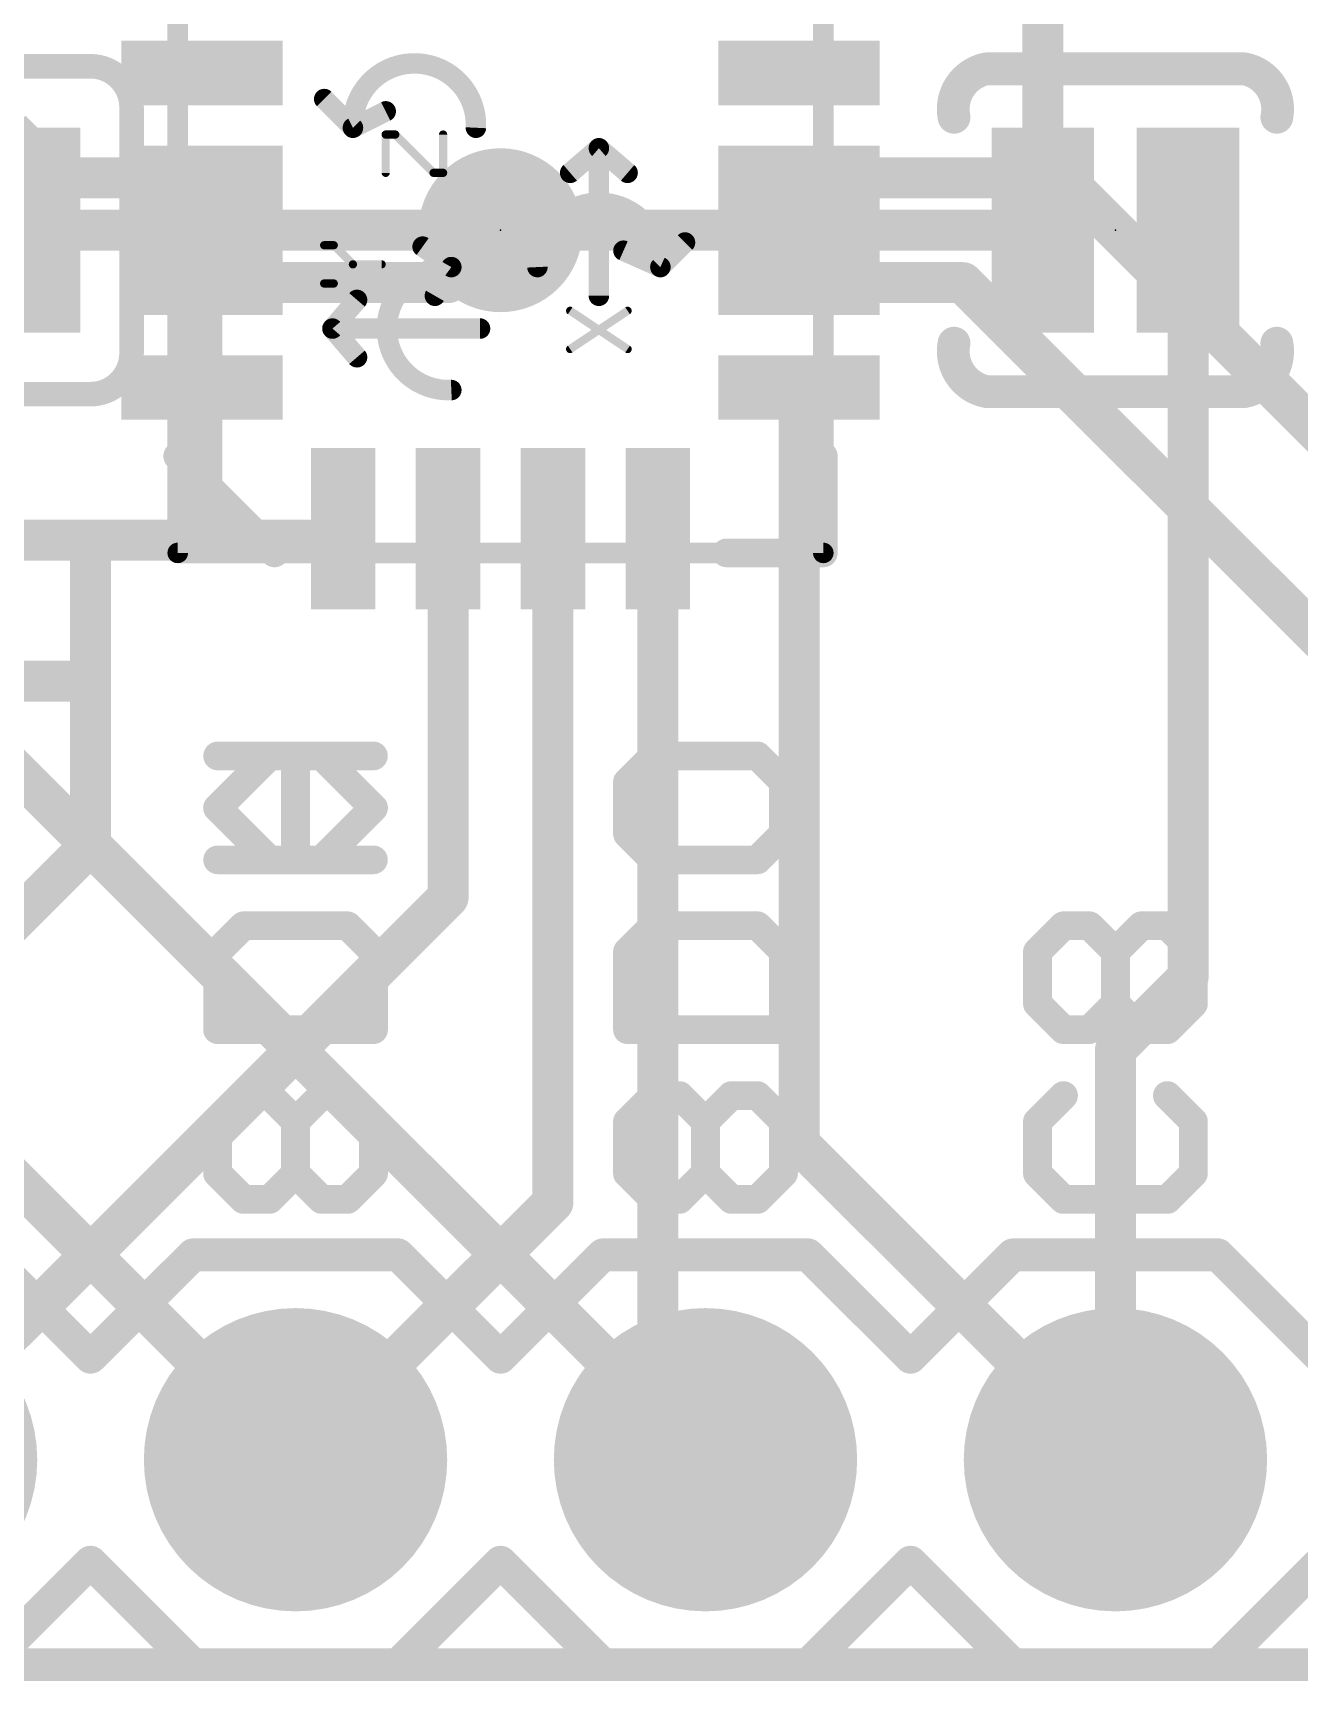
# Model space of a CAD drawing. Extents: x -4.1 to 20.4, y -10.7 to 16.6.
# Drawn here: x 7.26 to 15.11, y -0.1 to 10.11 of the extents above; entities that cross this region are included whole.
import ezdxf

# ---------------------------------------------------------------- set-up
doc = ezdxf.new("R2010")
doc.units = 0
for name, color, linetype in [('1', 12, 'CONTINUOUS'), ('16', 132, 'CONTINUOUS'), ('17', 110, 'CONTINUOUS'), ('18', 110, 'CONTINUOUS'), ('20', 53, 'CONTINUOUS'), ('21', 41, 'CONTINUOUS'), ('22', 40, 'CONTINUOUS'), ('23', 53, 'CONTINUOUS'), ('24', 53, 'CONTINUOUS'), ('51', 53, 'CONTINUOUS')]:
    doc.layers.add(name, color=color, linetype=linetype)

# ---------------------------------------------------------------- blocks, each defined once
blk = doc.blocks.new('RECT')
blk.add_solid([(-0.5, -0.5), (0.5, -0.5), (-0.5, 0.5), (0.5, 0.5)])
blk = doc.blocks.new('ROUNDP')
at = {"const_width": 0.5}
blk.add_lwpolyline([(0, -0.25, 1), (0, 0.25, 1), (0, -0.25)], format="xyb", dxfattribs=at)
blk = doc.blocks.new('ROUNDV')
at = {"const_width": 0.5}
blk.add_lwpolyline([(0, -0.25, 1), (0, 0.25, 1), (0, -0.25)], format="xyb", dxfattribs=at)

msp = doc.modelspace()

# ---------------------------------------------------------------- linework, layer by layer
at = {"layer": '1'}
for points, const_width in [([(7.127, 9.51), (7.422, 9.215)], 0.254), ([(7.422, 9.215), (8.31, 9.215)], 0.254), ([(13.645, 9.215), (12.01, 9.215)], 0.254), ([(19.05, 3.81), (13.645, 9.215)], 0.254), ([(9.835, 8.565), (10.16, 8.89)], 0.254), ([(8.31, 7.915), (8.31, 8.565)], 0.254), ([(8.31, 8.565), (9.835, 8.565)], 0.254), ([(13.025, 8.565), (12.01, 8.565)], 0.254), ([(16.51, 5.08), (13.025, 8.565)], 0.254), ([(8.31, 7.025), (8.31, 7.915)], 0.254), ([(12.01, 3.23), (12.01, 7.915)], 0.254), ([(8.255, 6.97), (8.31, 7.025)], 0.254), ([(9.115, 6.97), (9.185, 7.04)], 0.254), ([(9.835, 4.755), (9.835, 7.04)], 0.254), ([(10.485, 2.865), (10.485, 7.04)], 0.254), ([(11.135, 1.565), (11.135, 7.04)], 0.254), ([(7.62, 6.97), (6.35, 6.97)], 0.254), ([(7.62, 6.97), (8.255, 6.97)], 0.254), ([(7.62, 6.096), (7.62, 6.97)], 0.254), ([(8.255, 6.97), (9.115, 6.97)], 0.254), ([(7.62, 6.096), (2.921, 6.096)], 0.254), ([(7.62, 5.08), (7.62, 6.096)], 0.254), ([(3.81, 1.27), (7.62, 5.08)], 0.254), ([(6.35, 1.27), (9.835, 4.755)], 0.254), ([(13.97, 1.27), (12.01, 3.23)], 0.254), ([(8.89, 1.27), (10.485, 2.865)], 0.254), ([(11.43, 1.27), (11.135, 1.565)], 0.254), ([(0, 0), (20.32, 0)], 0.2032)]:
    msp.add_lwpolyline(points, dxfattribs=dict(at, const_width=const_width))
at = {"layer": '1', "const_width": 0.127}
for points in [[(7.422, 9.2785, 1), (7.422, 9.1515)], [(7.3771, 9.1701, 1), (7.4669, 9.2599)], [(8.31, 9.1515, 1), (8.31, 9.2785)], [(12.01, 9.2785, 1), (12.01, 9.1515)], [(13.6899, 9.2599, 1), (13.6001, 9.1701)], [(13.645, 9.1515, 1), (13.645, 9.2785)], [(10.2049, 8.8451, 1), (10.1151, 8.9349)], [(8.3735, 8.565, 1), (8.2465, 8.565)], [(8.31, 8.6285, 1), (8.31, 8.5015)], [(9.835, 8.5015, 1), (9.835, 8.6285)], [(12.01, 8.6285, 1), (12.01, 8.5015)], [(13.0699, 8.6099, 1), (12.9801, 8.5201)], [(13.025, 8.5015, 1), (13.025, 8.6285)], [(9.7901, 8.6099, 1), (9.8799, 8.5201)], [(8.3735, 7.915, 1), (8.2465, 7.915)], [(8.2465, 7.915, 1), (8.3735, 7.915)], [(12.0735, 7.915, 1), (11.9465, 7.915)], [(8.3549, 6.9801, 1), (8.2651, 7.0699)], [(9.2299, 6.9951, 1), (9.1401, 7.0849)], [(9.8985, 7.04, 1), (9.7715, 7.04)], [(10.5485, 7.04, 1), (10.4215, 7.04)], [(11.1985, 7.04, 1), (11.0715, 7.04)], [(7.62, 7.0335, 1), (7.62, 6.9065)], [(7.6835, 6.97, 1), (7.5565, 6.97)], [(7.62, 6.9065, 1), (7.62, 7.0335)], [(8.255, 7.0335, 1), (8.255, 6.9065)], [(8.2101, 7.0149, 1), (8.2999, 6.9251)], [(8.2465, 7.025, 1), (8.3735, 7.025)], [(8.255, 6.9065, 1), (8.255, 7.0335)], [(9.0701, 7.0149, 1), (9.1599, 6.9251)], [(9.115, 6.9065, 1), (9.115, 7.0335)], [(7.6835, 6.096, 1), (7.5565, 6.096)], [(7.5565, 6.096, 1), (7.6835, 6.096)], [(7.62, 6.0325, 1), (7.62, 6.1595)], [(7.5565, 5.08, 1), (7.6835, 5.08)], [(7.6649, 5.0351, 1), (7.5751, 5.1249)], [(9.7715, 4.755, 1), (9.8985, 4.755)], [(9.8799, 4.7101, 1), (9.7901, 4.7999)], [(12.0549, 3.2749, 1), (11.9651, 3.1851)], [(11.9465, 3.23, 1), (12.0735, 3.23)], [(10.5299, 2.8201, 1), (10.4401, 2.9099)], [(10.4215, 2.865, 1), (10.5485, 2.865)], [(11.1799, 1.6099, 1), (11.0901, 1.5201)], [(11.0715, 1.565, 1), (11.1985, 1.565)], [(8.8451, 1.3149, 1), (8.9349, 1.2251)], [(11.3851, 1.2251, 1), (11.4749, 1.3149)], [(13.9251, 1.2251, 1), (14.0149, 1.3149)]]:
    msp.add_lwpolyline(points, format="xyb", dxfattribs=at)
at = {"layer": '16'}
for points, const_width in [([(13.52, 8.89), (13.52, 12.7)], 0.254), ([(10.16, 8.89), (7.239, 8.89)], 0.254), ([(10.16, 8.89), (13.52, 8.89)], 0.254), ([(14.42, 4.26), (14.42, 8.89)], 0.254), ([(8.89, 1.27), (3.302, 6.858)], 0.254), ([(11.43, 1.27), (6.35, 6.35)], 0.254), ([(13.97, 3.81), (14.42, 4.26)], 0.254), ([(13.97, 1.27), (13.97, 3.81)], 0.254), ([(0, 0), (20.32, 0)], 0.2032)]:
    msp.add_lwpolyline(points, dxfattribs=dict(at, const_width=const_width))
at = {"layer": '16', "const_width": 0.127}
for points in [[(7.239, 8.9535, 1), (7.239, 8.8265)], [(10.16, 8.9535, 1), (10.16, 8.8265)], [(10.16, 8.8265, 1), (10.16, 8.9535)], [(13.52, 8.8265, 1), (13.52, 8.9535)], [(14.4835, 8.89, 1), (14.3565, 8.89)], [(13.4565, 8.89, 1), (13.5835, 8.89)], [(14.3565, 4.26, 1), (14.4835, 4.26)], [(14.4649, 4.2151, 1), (14.3751, 4.3049)], [(14.0335, 3.81, 1), (13.9065, 3.81)], [(13.9251, 3.8549, 1), (14.0149, 3.7651)], [(8.8451, 1.2251, 1), (8.9349, 1.3149)], [(11.3851, 1.2251, 1), (11.4749, 1.3149)], [(13.9065, 1.27, 1), (14.0335, 1.27)]]:
    msp.add_lwpolyline(points, format="xyb", dxfattribs=at)
at = {"layer": '20', "const_width": 0.2032}
msp.add_lwpolyline([(20.32, 0), (0, 0)], dxfattribs=at)
at = {"layer": '21'}
for points, const_width in [([(8.76, 6.89), (8.16, 7.49)], 0.1778), ([(12.16, 6.89), (12.16, 7.49)], 0.1778), ([(12.16, 6.89), (11.56, 6.89)], 0.1778), ([(8.4066, 5.3098), (8.7286, 5.6318)], 0.1778), ([(8.7286, 5.6318), (9.3726, 5.6318)], 0.1778), ([(8.8896, 4.9878), (8.8896, 5.6318)], 0.1778), ([(11.1076, 5.6318), (10.9466, 5.4708)], 0.1778), ([(11.7516, 5.6318), (11.1076, 5.6318)], 0.1778), ([(11.9126, 5.4708), (11.7516, 5.6318)], 0.1778), ([(10.9466, 5.4708), (10.9466, 5.1488)], 0.1778), ([(11.9126, 5.1488), (11.9126, 5.4708)], 0.1778), ([(8.7286, 4.9878), (8.4066, 5.3098)], 0.1778), ([(10.9466, 5.1488), (11.1076, 4.9878)], 0.1778), ([(11.7516, 4.9878), (11.9126, 5.1488)], 0.1778), ([(9.3726, 4.9878), (8.7286, 4.9878)], 0.1778), ([(11.1076, 4.9878), (11.7516, 4.9878)], 0.1778), ([(8.5676, 4.5794), (8.4066, 4.4184)], 0.1778), ([(9.2116, 4.5794), (8.5676, 4.5794)], 0.1778), ([(9.3726, 4.4184), (9.2116, 4.5794)], 0.1778), ([(11.1076, 4.5794), (10.9466, 4.4184)], 0.1778), ([(11.7516, 4.5794), (11.1076, 4.5794)], 0.1778), ([(11.9126, 4.4184), (11.7516, 4.5794)], 0.1778), ([(13.6476, 4.5794), (13.4866, 4.4184)], 0.1778), ([(13.9696, 4.4184), (14.1306, 4.5794)], 0.1778), ([(14.1306, 4.5794), (14.2916, 4.5794)], 0.1778), ([(14.2916, 4.5794), (14.4526, 4.4184)], 0.1778), ([(8.4066, 4.4184), (8.4066, 3.9354)], 0.1778), ([(9.3726, 3.9354), (9.3726, 4.4184)], 0.1778), ([(10.9466, 4.4184), (10.9466, 3.9354)], 0.1778), ([(11.9126, 3.9354), (11.9126, 4.4184)], 0.1778), ([(13.4866, 4.4184), (13.4866, 4.0964)], 0.1778), ([(13.9696, 4.0964), (13.9696, 4.4184)], 0.1778), ([(14.4526, 4.4184), (14.4526, 4.0964)], 0.1778), ([(13.4866, 4.0964), (13.6476, 3.9354)], 0.1778), ([(13.8086, 3.9354), (13.9696, 4.0964)], 0.1778), ([(14.4526, 4.0964), (14.2916, 3.9354)], 0.1778), ([(8.4066, 3.9354), (9.3726, 3.9354)], 0.1778), ([(10.9466, 3.9354), (11.9126, 3.9354)], 0.1778), ([(13.6476, 3.9354), (13.8086, 3.9354)], 0.1778), ([(8.5676, 3.5269), (8.4066, 3.3659)], 0.1778), ([(8.8896, 3.3659), (9.0506, 3.5269)], 0.1778), ([(9.0506, 3.5269), (9.2116, 3.5269)], 0.1778), ([(9.2116, 3.5269), (9.3726, 3.3659)], 0.1778), ([(11.1076, 3.5269), (10.9466, 3.3659)], 0.1778), ([(11.4296, 3.3659), (11.5906, 3.5269)], 0.1778), ([(11.5906, 3.5269), (11.7516, 3.5269)], 0.1778), ([(11.7516, 3.5269), (11.9126, 3.3659)], 0.1778), ([(13.6476, 3.5269), (13.4866, 3.3659)], 0.1778), ([(14.4526, 3.3659), (14.2916, 3.5269)], 0.1778), ([(8.4066, 3.3659), (8.4066, 3.0439)], 0.1778), ([(8.8896, 3.0439), (8.8896, 3.3659)], 0.1778), ([(9.3726, 3.3659), (9.3726, 3.0439)], 0.1778), ([(10.9466, 3.3659), (10.9466, 3.0439)], 0.1778), ([(11.4296, 3.0439), (11.4296, 3.3659)], 0.1778), ([(11.9126, 3.3659), (11.9126, 3.0439)], 0.1778), ([(13.4866, 3.3659), (13.4866, 3.0439)], 0.1778), ([(14.4526, 3.0439), (14.4526, 3.3659)], 0.1778), ([(8.4066, 3.0439), (8.5676, 2.8829)], 0.1778), ([(8.7286, 2.8829), (8.8896, 3.0439)], 0.1778), ([(9.3726, 3.0439), (9.2116, 2.8829)], 0.1778), ([(10.9466, 3.0439), (11.1076, 2.8829)], 0.1778), ([(11.2686, 2.8829), (11.4296, 3.0439)], 0.1778), ([(11.9126, 3.0439), (11.7516, 2.8829)], 0.1778), ([(13.4866, 3.0439), (13.6476, 2.8829)], 0.1778), ([(14.2916, 2.8829), (14.4526, 3.0439)], 0.1778), ([(8.5676, 2.8829), (8.7286, 2.8829)], 0.1778), ([(11.1076, 2.8829), (11.2686, 2.8829)], 0.1778), ([(13.6476, 2.8829), (14.2916, 2.8829)], 0.1778), ([(6.985, 2.54), (7.62, 1.905)], 0.2032), ([(8.255, 2.54), (7.62, 1.905)], 0.2032), ([(8.255, 2.54), (9.525, 2.54)], 0.2032), ([(9.525, 2.54), (10.16, 1.905)], 0.2032), ([(10.16, 1.905), (10.795, 2.54)], 0.2032), ([(10.795, 2.54), (12.065, 2.54)], 0.2032), ([(12.065, 2.54), (12.7, 1.905)], 0.2032), ([(12.7, 1.905), (13.335, 2.54)], 0.2032), ([(13.335, 2.54), (14.605, 2.54)], 0.2032), ([(14.605, 2.54), (15.24, 1.905)], 0.2032), ([(7.62, 0.635), (6.985, 0)], 0.2032), ([(7.62, 0.635), (8.255, 0)], 0.2032), ([(10.16, 0.635), (9.525, 0)], 0.2032), ([(10.795, 0), (10.16, 0.635)], 0.2032), ([(12.7, 0.635), (12.065, 0)], 0.2032), ([(13.335, 0), (12.7, 0.635)], 0.2032), ([(15.24, 0.635), (14.605, 0)], 0.2032), ([(9.525, 0), (8.255, 0)], 0.2032), ([(12.065, 0), (10.795, 0)], 0.2032), ([(14.605, 0), (13.335, 0)], 0.2032)]:
    msp.add_lwpolyline(points, dxfattribs=dict(at, const_width=const_width))
for points, const_width in [([(8.1914, 7.5214, 1), (8.1286, 7.4586)], 0.0889), ([(12.2044, 7.49, 1), (12.1156, 7.49)], 0.0889), ([(8.7286, 6.8586, 1), (8.7914, 6.9214)], 0.0889), ([(11.56, 6.9345, 1), (11.56, 6.8456)], 0.0889), ([(12.16, 6.8456, 1), (12.16, 6.9345)], 0.0889), ([(12.1156, 6.89, 1), (12.2044, 6.89)], 0.0889), ([(8.7286, 5.6763, 1), (8.7286, 5.5874)], 0.0889), ([(8.76, 5.6004, 1), (8.6972, 5.6633)], 0.0889), ([(8.934, 5.6318, 1), (8.8451, 5.6318)], 0.0889), ([(9.3726, 5.5874, 1), (9.3726, 5.6763)], 0.0889), ([(11.1076, 5.6763, 1), (11.1076, 5.5874)], 0.0889), ([(11.139, 5.6004, 1), (11.0762, 5.6633)], 0.0889), ([(11.783, 5.6633, 1), (11.7202, 5.6004)], 0.0889), ([(11.7516, 5.5874, 1), (11.7516, 5.6763)], 0.0889), ([(10.9151, 5.5023, 1), (10.978, 5.4394)], 0.0889), ([(10.991, 5.4708, 1), (10.9021, 5.4708)], 0.0889), ([(11.9571, 5.4708, 1), (11.8682, 5.4708)], 0.0889), ([(11.8812, 5.4394, 1), (11.944, 5.5023)], 0.0889), ([(8.438, 5.3413, 1), (8.3751, 5.2784)], 0.0889), ([(8.3751, 5.3413, 1), (8.438, 5.2784)], 0.0889), ([(10.978, 5.1803, 1), (10.9151, 5.1174)], 0.0889), ([(11.944, 5.1174, 1), (11.8812, 5.1803)], 0.0889), ([(10.9021, 5.1488, 1), (10.991, 5.1488)], 0.0889), ([(11.8682, 5.1488, 1), (11.9571, 5.1488)], 0.0889), ([(8.7286, 5.0323, 1), (8.7286, 4.9434)], 0.0889), ([(8.6972, 4.9564, 1), (8.76, 5.0192)], 0.0889), ([(8.8451, 4.9878, 1), (8.934, 4.9878)], 0.0889), ([(9.3726, 4.9434, 1), (9.3726, 5.0323)], 0.0889), ([(11.1076, 5.0323, 1), (11.1076, 4.9434)], 0.0889), ([(11.0762, 4.9564, 1), (11.139, 5.0192)], 0.0889), ([(11.7202, 5.0192, 1), (11.783, 4.9564)], 0.0889), ([(11.7516, 4.9434, 1), (11.7516, 5.0323)], 0.0889), ([(8.5676, 4.6238, 1), (8.5676, 4.5349)], 0.0889), ([(8.599, 4.5479, 1), (8.5362, 4.6108)], 0.0889), ([(9.243, 4.6108, 1), (9.1802, 4.5479)], 0.0889), ([(9.2116, 4.5349, 1), (9.2116, 4.6238)], 0.0889), ([(11.1076, 4.6238, 1), (11.1076, 4.5349)], 0.0889), ([(11.139, 4.5479, 1), (11.0762, 4.6108)], 0.0889), ([(11.783, 4.6108, 1), (11.7202, 4.5479)], 0.0889), ([(11.7516, 4.5349, 1), (11.7516, 4.6238)], 0.0889), ([(13.679, 4.5479, 1), (13.6162, 4.6108)], 0.0889), ([(14.1306, 4.6238, 1), (14.1306, 4.5349)], 0.0889), ([(14.162, 4.5479, 1), (14.0992, 4.6108)], 0.0889), ([(14.323, 4.6108, 1), (14.2602, 4.5479)], 0.0889), ([(14.2916, 4.5349, 1), (14.2916, 4.6238)], 0.0889), ([(8.451, 4.4184, 1), (8.3621, 4.4184)], 0.0889), ([(8.3751, 4.4498, 1), (8.438, 4.3869)], 0.0889), ([(9.417, 4.4184, 1), (9.3282, 4.4184)], 0.0889), ([(9.3412, 4.3869, 1), (9.404, 4.4498)], 0.0889), ([(10.9151, 4.4498, 1), (10.978, 4.3869)], 0.0889), ([(10.991, 4.4184, 1), (10.9021, 4.4184)], 0.0889), ([(11.9571, 4.4184, 1), (11.8682, 4.4184)], 0.0889), ([(11.8812, 4.3869, 1), (11.944, 4.4498)], 0.0889), ([(13.4551, 4.4498, 1), (13.518, 4.3869)], 0.0889), ([(13.531, 4.4184, 1), (13.4421, 4.4184)], 0.0889), ([(14.014, 4.4184, 1), (13.9251, 4.4184)], 0.0889), ([(13.9382, 4.4498, 1), (14.001, 4.3869)], 0.0889), ([(14.497, 4.4184, 1), (14.4082, 4.4184)], 0.0889), ([(14.4212, 4.3869, 1), (14.484, 4.4498)], 0.0889), ([(13.518, 4.1278, 1), (13.4551, 4.0649)], 0.0889), ([(13.4421, 4.0964, 1), (13.531, 4.0964)], 0.0889), ([(13.9251, 4.0964, 1), (14.014, 4.0964)], 0.0889), ([(14.001, 4.0649, 1), (13.9382, 4.1278)], 0.0889), ([(14.4082, 4.0964, 1), (14.497, 4.0964)], 0.0889), ([(14.484, 4.0649, 1), (14.4212, 4.1278)], 0.0889), ([(8.4066, 3.9798, 1), (8.4066, 3.8909)], 0.0889), ([(9.3726, 3.8909, 1), (9.3726, 3.9798)], 0.0889), ([(10.9466, 3.9798, 1), (10.9466, 3.8909)], 0.0889), ([(11.9126, 3.8909, 1), (11.9126, 3.9798)], 0.0889), ([(13.6476, 3.9798, 1), (13.6476, 3.8909)], 0.0889), ([(13.6162, 3.9039, 1), (13.679, 3.9668)], 0.0889), ([(13.7772, 3.9668, 1), (13.84, 3.9039)], 0.0889), ([(13.8086, 3.8909, 1), (13.8086, 3.9798)], 0.0889), ([(14.2602, 3.9668, 1), (14.323, 3.9039)], 0.0889), ([(8.3621, 3.9354, 1), (8.451, 3.9354)], 0.0889), ([(9.3282, 3.9354, 1), (9.417, 3.9354)], 0.0889), ([(10.9021, 3.9354, 1), (10.991, 3.9354)], 0.0889), ([(11.8682, 3.9354, 1), (11.9571, 3.9354)], 0.0889), ([(8.599, 3.4955, 1), (8.5362, 3.5583)], 0.0889), ([(9.0506, 3.5714, 1), (9.0506, 3.4825)], 0.0889), ([(9.082, 3.4955, 1), (9.0192, 3.5583)], 0.0889), ([(9.243, 3.5583, 1), (9.1802, 3.4955)], 0.0889), ([(9.2116, 3.4825, 1), (9.2116, 3.5714)], 0.0889), ([(11.139, 3.4955, 1), (11.0762, 3.5583)], 0.0889), ([(11.5906, 3.5714, 1), (11.5906, 3.4825)], 0.0889), ([(11.622, 3.4955, 1), (11.5592, 3.5583)], 0.0889), ([(11.783, 3.5583, 1), (11.7202, 3.4955)], 0.0889), ([(11.7516, 3.4825, 1), (11.7516, 3.5714)], 0.0889), ([(13.679, 3.4955, 1), (13.6162, 3.5583)], 0.0889), ([(14.323, 3.5583, 1), (14.2602, 3.4955)], 0.0889), ([(8.451, 3.3659, 1), (8.3621, 3.3659)], 0.0889), ([(8.3751, 3.3973, 1), (8.438, 3.3345)], 0.0889), ([(8.934, 3.3659, 1), (8.8451, 3.3659)], 0.0889), ([(8.8582, 3.3973, 1), (8.921, 3.3345)], 0.0889), ([(9.417, 3.3659, 1), (9.3282, 3.3659)], 0.0889), ([(9.3412, 3.3345, 1), (9.404, 3.3973)], 0.0889), ([(10.991, 3.3659, 1), (10.9021, 3.3659)], 0.0889), ([(10.9151, 3.3973, 1), (10.978, 3.3345)], 0.0889), ([(11.474, 3.3659, 1), (11.3851, 3.3659)], 0.0889), ([(11.3982, 3.3973, 1), (11.461, 3.3345)], 0.0889), ([(11.9571, 3.3659, 1), (11.8682, 3.3659)], 0.0889), ([(11.8812, 3.3345, 1), (11.944, 3.3973)], 0.0889), ([(13.531, 3.3659, 1), (13.4421, 3.3659)], 0.0889), ([(13.4551, 3.3973, 1), (13.518, 3.3345)], 0.0889), ([(14.497, 3.3659, 1), (14.4082, 3.3659)], 0.0889), ([(14.4212, 3.3345, 1), (14.484, 3.3973)], 0.0889), ([(8.3621, 3.0439, 1), (8.451, 3.0439)], 0.0889), ([(8.438, 3.0753, 1), (8.3751, 3.0125)], 0.0889), ([(8.8451, 3.0439, 1), (8.934, 3.0439)], 0.0889), ([(8.921, 3.0125, 1), (8.8582, 3.0753)], 0.0889), ([(9.3282, 3.0439, 1), (9.417, 3.0439)], 0.0889), ([(9.404, 3.0125, 1), (9.3412, 3.0753)], 0.0889), ([(10.978, 3.0753, 1), (10.9151, 3.0125)], 0.0889), ([(10.9021, 3.0439, 1), (10.991, 3.0439)], 0.0889), ([(11.3851, 3.0439, 1), (11.474, 3.0439)], 0.0889), ([(11.461, 3.0125, 1), (11.3982, 3.0753)], 0.0889), ([(11.8682, 3.0439, 1), (11.9571, 3.0439)], 0.0889), ([(11.944, 3.0125, 1), (11.8812, 3.0753)], 0.0889), ([(13.518, 3.0753, 1), (13.4551, 3.0125)], 0.0889), ([(13.4421, 3.0439, 1), (13.531, 3.0439)], 0.0889), ([(14.4082, 3.0439, 1), (14.497, 3.0439)], 0.0889), ([(14.484, 3.0125, 1), (14.4212, 3.0753)], 0.0889), ([(8.5676, 2.9274, 1), (8.5676, 2.8385)], 0.0889), ([(8.7286, 2.8385, 1), (8.7286, 2.9274)], 0.0889), ([(11.1076, 2.9274, 1), (11.1076, 2.8385)], 0.0889), ([(11.2686, 2.8385, 1), (11.2686, 2.9274)], 0.0889), ([(13.6476, 2.9274, 1), (13.6476, 2.8385)], 0.0889), ([(14.2916, 2.8385, 1), (14.2916, 2.9274)], 0.0889), ([(8.5362, 2.8515, 1), (8.599, 2.9143)], 0.0889), ([(8.6972, 2.9143, 1), (8.76, 2.8515)], 0.0889), ([(9.1802, 2.9143, 1), (9.243, 2.8515)], 0.0889), ([(11.0762, 2.8515, 1), (11.139, 2.9143)], 0.0889), ([(11.2372, 2.9143, 1), (11.3, 2.8515)], 0.0889), ([(11.7202, 2.9143, 1), (11.783, 2.8515)], 0.0889), ([(13.6162, 2.8515, 1), (13.679, 2.9143)], 0.0889), ([(14.2602, 2.9143, 1), (14.323, 2.8515)], 0.0889), ([(8.255, 2.5908, 1), (8.255, 2.4892)], 0.1016), ([(8.2909, 2.5041, 1), (8.2191, 2.5759)], 0.1016), ([(9.5609, 2.5759, 1), (9.4891, 2.5041)], 0.1016), ([(9.525, 2.4892, 1), (9.525, 2.5908)], 0.1016), ([(10.795, 2.5908, 1), (10.795, 2.4892)], 0.1016), ([(10.8309, 2.5041, 1), (10.7591, 2.5759)], 0.1016), ([(12.1009, 2.5759, 1), (12.0291, 2.5041)], 0.1016), ([(12.065, 2.4892, 1), (12.065, 2.5908)], 0.1016), ([(13.335, 2.5908, 1), (13.335, 2.4892)], 0.1016), ([(13.3709, 2.5041, 1), (13.2991, 2.5759)], 0.1016), ([(14.6409, 2.5759, 1), (14.5691, 2.5041)], 0.1016), ([(14.605, 2.4892, 1), (14.605, 2.5908)], 0.1016), ([(7.5841, 1.9409, 1), (7.6559, 1.8691)], 0.1016), ([(7.5841, 1.8691, 1), (7.6559, 1.9409)], 0.1016), ([(10.1241, 1.9409, 1), (10.1959, 1.8691)], 0.1016), ([(10.1241, 1.8691, 1), (10.1959, 1.9409)], 0.1016), ([(12.6641, 1.9409, 1), (12.7359, 1.8691)], 0.1016), ([(12.6641, 1.8691, 1), (12.7359, 1.9409)], 0.1016), ([(7.6559, 0.6709, 1), (7.5841, 0.5991)], 0.1016), ([(7.6559, 0.5991, 1), (7.5841, 0.6709)], 0.1016), ([(10.1959, 0.6709, 1), (10.1241, 0.5991)], 0.1016), ([(10.1959, 0.5991, 1), (10.1241, 0.6709)], 0.1016), ([(12.7359, 0.6709, 1), (12.6641, 0.5991)], 0.1016), ([(12.7359, 0.5991, 1), (12.6641, 0.6709)], 0.1016), ([(8.255, 0.0508, 1), (8.255, -0.0508)], 0.1016), ([(8.2191, -0.0359, 1), (8.2909, 0.0359)], 0.1016), ([(9.4891, 0.0359, 1), (9.5609, -0.0359)], 0.1016), ([(9.525, -0.0508, 1), (9.525, 0.0508)], 0.1016), ([(10.795, 0.0508, 1), (10.795, -0.0508)], 0.1016), ([(10.7591, -0.0359, 1), (10.8309, 0.0359)], 0.1016), ([(12.0291, 0.0359, 1), (12.1009, -0.0359)], 0.1016), ([(12.065, -0.0508, 1), (12.065, 0.0508)], 0.1016), ([(13.335, 0.0508, 1), (13.335, -0.0508)], 0.1016), ([(13.2991, -0.0359, 1), (13.3709, 0.0359)], 0.1016), ([(14.5691, 0.0359, 1), (14.6409, -0.0359)], 0.1016), ([(14.605, -0.0508, 1), (14.605, 0.0508)], 0.1016)]:
    msp.add_lwpolyline(points, format="xyb", dxfattribs=dict(at, const_width=const_width))
at = {"layer": '22'}
for points, const_width in [([(7.62, 9.906), (5.08, 9.906)], 0.1524), ([(14.77, 9.89), (13.17, 9.89)], 0.2032), ([(7.874, 8.128), (7.874, 9.652)], 0.1524), ([(8.6868, 9.0344), (8.3987, 9.3225)], 0.1524), ([(8.3987, 9.3225), (8.3987, 8.4582)], 0.1524), ([(8.6868, 8.4582), (8.1106, 8.4582)], 0.1524), ([(13.17, 7.89), (14.77, 7.89)], 0.2032), ([(5.08, 7.874), (7.62, 7.874)], 0.1524), ([(9.0514, 5.6318), (8.4074, 5.6318)], 0.1778), ([(8.8904, 4.9878), (8.8904, 5.6318)], 0.1778), ([(9.3734, 5.3098), (9.0514, 5.6318)], 0.1778), ([(10.9474, 5.4708), (11.1084, 5.6318)], 0.1778), ([(11.1084, 5.6318), (11.7524, 5.6318)], 0.1778), ([(11.7524, 5.6318), (11.9134, 5.4708)], 0.1778), ([(10.9474, 5.1488), (10.9474, 5.4708)], 0.1778), ([(11.9134, 5.4708), (11.9134, 5.1488)], 0.1778), ([(9.0514, 4.9878), (9.3734, 5.3098)], 0.1778), ([(11.1084, 4.9878), (10.9474, 5.1488)], 0.1778), ([(11.9134, 5.1488), (11.7524, 4.9878)], 0.1778), ([(8.4074, 4.9878), (9.0514, 4.9878)], 0.1778), ([(11.7524, 4.9878), (11.1084, 4.9878)], 0.1778), ([(8.4074, 4.4184), (8.5684, 4.5794)], 0.1778), ([(8.5684, 4.5794), (9.2124, 4.5794)], 0.1778), ([(9.2124, 4.5794), (9.3734, 4.4184)], 0.1778), ([(10.9474, 4.4184), (11.1084, 4.5794)], 0.1778), ([(11.1084, 4.5794), (11.7524, 4.5794)], 0.1778), ([(11.7524, 4.5794), (11.9134, 4.4184)], 0.1778), ([(13.6484, 4.5794), (13.4874, 4.4184)], 0.1778), ([(13.8094, 4.5794), (13.6484, 4.5794)], 0.1778), ([(13.9704, 4.4184), (13.8094, 4.5794)], 0.1778), ([(14.2924, 4.5794), (14.4534, 4.4184)], 0.1778), ([(8.4074, 3.9354), (8.4074, 4.4184)], 0.1778), ([(9.3734, 4.4184), (9.3734, 3.9354)], 0.1778), ([(10.9474, 3.9354), (10.9474, 4.4184)], 0.1778), ([(11.9134, 4.4184), (11.9134, 3.9354)], 0.1778), ([(13.4874, 4.4184), (13.4874, 4.0964)], 0.1778), ([(13.9704, 4.0964), (13.9704, 4.4184)], 0.1778), ([(14.4534, 4.4184), (14.4534, 4.0964)], 0.1778), ([(13.4874, 4.0964), (13.6484, 3.9354)], 0.1778), ([(14.1314, 3.9354), (13.9704, 4.0964)], 0.1778), ([(14.4534, 4.0964), (14.2924, 3.9354)], 0.1778), ([(9.3734, 3.9354), (8.4074, 3.9354)], 0.1778), ([(11.9134, 3.9354), (10.9474, 3.9354)], 0.1778), ([(14.2924, 3.9354), (14.1314, 3.9354)], 0.1778), ([(8.5684, 3.5269), (8.4074, 3.3659)], 0.1778), ([(8.7294, 3.5269), (8.5684, 3.5269)], 0.1778), ([(8.8904, 3.3659), (8.7294, 3.5269)], 0.1778), ([(9.2124, 3.5269), (9.3734, 3.3659)], 0.1778), ([(11.1084, 3.5269), (10.9474, 3.3659)], 0.1778), ([(11.2694, 3.5269), (11.1084, 3.5269)], 0.1778), ([(11.4304, 3.3659), (11.2694, 3.5269)], 0.1778), ([(11.7524, 3.5269), (11.9134, 3.3659)], 0.1778), ([(13.4874, 3.3659), (13.6484, 3.5269)], 0.1778), ([(14.2924, 3.5269), (14.4534, 3.3659)], 0.1778), ([(8.4074, 3.3659), (8.4074, 3.0439)], 0.1778), ([(8.8904, 3.0439), (8.8904, 3.3659)], 0.1778), ([(9.3734, 3.3659), (9.3734, 3.0439)], 0.1778), ([(10.9474, 3.3659), (10.9474, 3.0439)], 0.1778), ([(11.4304, 3.0439), (11.4304, 3.3659)], 0.1778), ([(11.9134, 3.3659), (11.9134, 3.0439)], 0.1778), ([(13.4874, 3.0439), (13.4874, 3.3659)], 0.1778), ([(14.4534, 3.3659), (14.4534, 3.0439)], 0.1778), ([(8.4074, 3.0439), (8.5684, 2.8829)], 0.1778), ([(9.0514, 2.8829), (8.8904, 3.0439)], 0.1778), ([(9.3734, 3.0439), (9.2124, 2.8829)], 0.1778), ([(10.9474, 3.0439), (11.1084, 2.8829)], 0.1778), ([(11.5914, 2.8829), (11.4304, 3.0439)], 0.1778), ([(11.9134, 3.0439), (11.7524, 2.8829)], 0.1778), ([(13.6484, 2.8829), (13.4874, 3.0439)], 0.1778), ([(14.4534, 3.0439), (14.2924, 2.8829)], 0.1778), ([(9.2124, 2.8829), (9.0514, 2.8829)], 0.1778), ([(11.7524, 2.8829), (11.5914, 2.8829)], 0.1778), ([(14.2924, 2.8829), (13.6484, 2.8829)], 0.1778)]:
    msp.add_lwpolyline(points, dxfattribs=dict(at, const_width=const_width))
for points, const_width in [([(7.874, 9.652, 0.4142), (7.62, 9.906)], 0.1524), ([(7.62, 9.9441, 1), (7.62, 9.8679)], 0.0762), ([(7.62, 9.8679, 1), (7.62, 9.9441)], 0.0762), ([(13.17, 9.89, 0.4142), (12.97, 9.59)], 0.2032), ([(13.17, 9.9408, 1), (13.17, 9.8392)], 0.1016), ([(13.18, 9.8402, 1), (13.16, 9.9398)], 0.1016), ([(14.97, 9.59, 0.4142), (14.77, 9.89)], 0.2032), ([(14.78, 9.9398, 1), (14.76, 9.8402)], 0.1016), ([(14.77, 9.8392, 1), (14.77, 9.9408)], 0.1016), ([(7.9121, 9.652, 1), (7.8359, 9.652)], 0.0762), ([(7.8359, 9.652, 1), (7.9121, 9.652)], 0.0762), ([(12.9202, 9.58, 1), (13.0198, 9.6)], 0.1016), ([(14.9202, 9.6, 1), (15.0198, 9.58)], 0.1016), ([(8.4256, 9.3495, 1), (8.3717, 9.2956)], 0.0762), ([(8.4368, 9.3225, 1), (8.3606, 9.3225)], 0.0762), ([(8.6599, 9.0075, 1), (8.7137, 9.0614)], 0.0762), ([(8.1106, 8.4963, 1), (8.1106, 8.4201)], 0.0762), ([(8.3606, 8.4582, 1), (8.4368, 8.4582)], 0.0762), ([(8.6868, 8.4201, 1), (8.6868, 8.4963)], 0.0762), ([(12.97, 8.19, 0.4142), (13.17, 7.89)], 0.2032), ([(13.0198, 8.18, 1), (12.9202, 8.2)], 0.1016), ([(14.77, 7.89, 0.4142), (14.97, 8.19)], 0.2032), ([(15.0198, 8.2, 1), (14.9202, 8.18)], 0.1016), ([(7.62, 7.874, 0.4142), (7.874, 8.128)], 0.1524), ([(7.9121, 8.128, 1), (7.8359, 8.128)], 0.0762), ([(7.8359, 8.128, 1), (7.9121, 8.128)], 0.0762), ([(13.17, 7.9408, 1), (13.17, 7.8392)], 0.1016), ([(13.16, 7.8402, 1), (13.18, 7.9398)], 0.1016), ([(14.76, 7.9398, 1), (14.78, 7.8402)], 0.1016), ([(14.77, 7.8392, 1), (14.77, 7.9408)], 0.1016), ([(7.62, 7.9121, 1), (7.62, 7.8359)], 0.0762), ([(7.62, 7.8359, 1), (7.62, 7.9121)], 0.0762), ([(8.4074, 5.6763, 1), (8.4074, 5.5874)], 0.0889), ([(8.9349, 5.6318, 1), (8.846, 5.6318)], 0.0889), ([(9.0828, 5.6633, 1), (9.02, 5.6004)], 0.0889), ([(9.0514, 5.5874, 1), (9.0514, 5.6763)], 0.0889), ([(11.1084, 5.6763, 1), (11.1084, 5.5874)], 0.0889), ([(11.1398, 5.6004, 1), (11.077, 5.6633)], 0.0889), ([(11.7838, 5.6633, 1), (11.721, 5.6004)], 0.0889), ([(11.7524, 5.5874, 1), (11.7524, 5.6763)], 0.0889), ([(10.916, 5.5023, 1), (10.9788, 5.4394)], 0.0889), ([(10.9918, 5.4708, 1), (10.903, 5.4708)], 0.0889), ([(11.9579, 5.4708, 1), (11.869, 5.4708)], 0.0889), ([(11.882, 5.4394, 1), (11.9449, 5.5023)], 0.0889), ([(9.4049, 5.2784, 1), (9.342, 5.3413)], 0.0889), ([(9.342, 5.2784, 1), (9.4049, 5.3413)], 0.0889), ([(10.9788, 5.1803, 1), (10.916, 5.1174)], 0.0889), ([(11.9449, 5.1174, 1), (11.882, 5.1803)], 0.0889), ([(10.903, 5.1488, 1), (10.9918, 5.1488)], 0.0889), ([(11.869, 5.1488, 1), (11.9579, 5.1488)], 0.0889), ([(8.4074, 5.0323, 1), (8.4074, 4.9434)], 0.0889), ([(8.846, 4.9878, 1), (8.9349, 4.9878)], 0.0889), ([(9.02, 5.0192, 1), (9.0828, 4.9564)], 0.0889), ([(9.0514, 4.9434, 1), (9.0514, 5.0323)], 0.0889), ([(11.1084, 5.0323, 1), (11.1084, 4.9434)], 0.0889), ([(11.077, 4.9564, 1), (11.1398, 5.0192)], 0.0889), ([(11.721, 5.0192, 1), (11.7838, 4.9564)], 0.0889), ([(11.7524, 4.9434, 1), (11.7524, 5.0323)], 0.0889), ([(8.5684, 4.6238, 1), (8.5684, 4.5349)], 0.0889), ([(8.5998, 4.5479, 1), (8.537, 4.6108)], 0.0889), ([(9.2438, 4.6108, 1), (9.181, 4.5479)], 0.0889), ([(9.2124, 4.5349, 1), (9.2124, 4.6238)], 0.0889), ([(11.1084, 4.6238, 1), (11.1084, 4.5349)], 0.0889), ([(11.1398, 4.5479, 1), (11.077, 4.6108)], 0.0889), ([(11.7838, 4.6108, 1), (11.721, 4.5479)], 0.0889), ([(11.7524, 4.5349, 1), (11.7524, 4.6238)], 0.0889), ([(13.6484, 4.6238, 1), (13.6484, 4.5349)], 0.0889), ([(13.6798, 4.5479, 1), (13.617, 4.6108)], 0.0889), ([(13.8408, 4.6108, 1), (13.778, 4.5479)], 0.0889), ([(13.8094, 4.5349, 1), (13.8094, 4.6238)], 0.0889), ([(14.3238, 4.6108, 1), (14.261, 4.5479)], 0.0889), ([(8.376, 4.4498, 1), (8.4388, 4.3869)], 0.0889), ([(8.4519, 4.4184, 1), (8.363, 4.4184)], 0.0889), ([(9.4179, 4.4184, 1), (9.329, 4.4184)], 0.0889), ([(9.342, 4.3869, 1), (9.4049, 4.4498)], 0.0889), ([(10.916, 4.4498, 1), (10.9788, 4.3869)], 0.0889), ([(10.9918, 4.4184, 1), (10.903, 4.4184)], 0.0889), ([(11.9579, 4.4184, 1), (11.869, 4.4184)], 0.0889), ([(11.882, 4.3869, 1), (11.9449, 4.4498)], 0.0889), ([(13.5319, 4.4184, 1), (13.443, 4.4184)], 0.0889), ([(13.456, 4.4498, 1), (13.5188, 4.3869)], 0.0889), ([(14.0149, 4.4184, 1), (13.926, 4.4184)], 0.0889), ([(13.939, 4.3869, 1), (14.0018, 4.4498)], 0.0889), ([(14.4979, 4.4184, 1), (14.409, 4.4184)], 0.0889), ([(14.422, 4.3869, 1), (14.4849, 4.4498)], 0.0889), ([(13.5188, 4.1278, 1), (13.456, 4.0649)], 0.0889), ([(13.443, 4.0964, 1), (13.5319, 4.0964)], 0.0889), ([(14.0018, 4.1278, 1), (13.939, 4.0649)], 0.0889), ([(13.926, 4.0964, 1), (14.0149, 4.0964)], 0.0889), ([(14.409, 4.0964, 1), (14.4979, 4.0964)], 0.0889), ([(14.4849, 4.0649, 1), (14.422, 4.1278)], 0.0889), ([(8.4074, 3.9798, 1), (8.4074, 3.8909)], 0.0889), ([(9.3734, 3.8909, 1), (9.3734, 3.9798)], 0.0889), ([(10.9474, 3.9798, 1), (10.9474, 3.8909)], 0.0889), ([(11.9134, 3.8909, 1), (11.9134, 3.9798)], 0.0889), ([(13.617, 3.9039, 1), (13.6798, 3.9668)], 0.0889), ([(14.1314, 3.9798, 1), (14.1314, 3.8909)], 0.0889), ([(14.1, 3.9039, 1), (14.1628, 3.9668)], 0.0889), ([(14.261, 3.9668, 1), (14.3238, 3.9039)], 0.0889), ([(14.2924, 3.8909, 1), (14.2924, 3.9798)], 0.0889), ([(8.363, 3.9354, 1), (8.4519, 3.9354)], 0.0889), ([(9.329, 3.9354, 1), (9.4179, 3.9354)], 0.0889), ([(10.903, 3.9354, 1), (10.9918, 3.9354)], 0.0889), ([(11.869, 3.9354, 1), (11.9579, 3.9354)], 0.0889), ([(8.5684, 3.5714, 1), (8.5684, 3.4825)], 0.0889), ([(8.5998, 3.4955, 1), (8.537, 3.5583)], 0.0889), ([(8.7608, 3.5583, 1), (8.698, 3.4955)], 0.0889), ([(8.7294, 3.4825, 1), (8.7294, 3.5714)], 0.0889), ([(9.2438, 3.5583, 1), (9.181, 3.4955)], 0.0889), ([(11.1084, 3.5714, 1), (11.1084, 3.4825)], 0.0889), ([(11.1398, 3.4955, 1), (11.077, 3.5583)], 0.0889), ([(11.3008, 3.5583, 1), (11.238, 3.4955)], 0.0889), ([(11.2694, 3.4825, 1), (11.2694, 3.5714)], 0.0889), ([(11.7838, 3.5583, 1), (11.721, 3.4955)], 0.0889), ([(13.6798, 3.4955, 1), (13.617, 3.5583)], 0.0889), ([(14.3238, 3.5583, 1), (14.261, 3.4955)], 0.0889), ([(8.376, 3.3973, 1), (8.4388, 3.3345)], 0.0889), ([(8.4519, 3.3659, 1), (8.363, 3.3659)], 0.0889), ([(8.9349, 3.3659, 1), (8.846, 3.3659)], 0.0889), ([(8.859, 3.3345, 1), (8.9218, 3.3973)], 0.0889), ([(9.4179, 3.3659, 1), (9.329, 3.3659)], 0.0889), ([(9.342, 3.3345, 1), (9.4049, 3.3973)], 0.0889), ([(10.916, 3.3973, 1), (10.9788, 3.3345)], 0.0889), ([(10.9918, 3.3659, 1), (10.903, 3.3659)], 0.0889), ([(11.4749, 3.3659, 1), (11.386, 3.3659)], 0.0889), ([(11.399, 3.3345, 1), (11.4618, 3.3973)], 0.0889), ([(11.9579, 3.3659, 1), (11.869, 3.3659)], 0.0889), ([(11.882, 3.3345, 1), (11.9449, 3.3973)], 0.0889), ([(13.5319, 3.3659, 1), (13.443, 3.3659)], 0.0889), ([(13.456, 3.3973, 1), (13.5188, 3.3345)], 0.0889), ([(14.4979, 3.3659, 1), (14.409, 3.3659)], 0.0889), ([(14.422, 3.3345, 1), (14.4849, 3.3973)], 0.0889), ([(8.4388, 3.0753, 1), (8.376, 3.0125)], 0.0889), ([(8.363, 3.0439, 1), (8.4519, 3.0439)], 0.0889), ([(8.9218, 3.0753, 1), (8.859, 3.0125)], 0.0889), ([(8.846, 3.0439, 1), (8.9349, 3.0439)], 0.0889), ([(9.329, 3.0439, 1), (9.4179, 3.0439)], 0.0889), ([(9.4049, 3.0125, 1), (9.342, 3.0753)], 0.0889), ([(10.9788, 3.0753, 1), (10.916, 3.0125)], 0.0889), ([(10.903, 3.0439, 1), (10.9918, 3.0439)], 0.0889), ([(11.4618, 3.0753, 1), (11.399, 3.0125)], 0.0889), ([(11.386, 3.0439, 1), (11.4749, 3.0439)], 0.0889), ([(11.869, 3.0439, 1), (11.9579, 3.0439)], 0.0889), ([(11.9449, 3.0125, 1), (11.882, 3.0753)], 0.0889), ([(13.5188, 3.0753, 1), (13.456, 3.0125)], 0.0889), ([(13.443, 3.0439, 1), (13.5319, 3.0439)], 0.0889), ([(14.409, 3.0439, 1), (14.4979, 3.0439)], 0.0889), ([(14.4849, 3.0125, 1), (14.422, 3.0753)], 0.0889), ([(9.0514, 2.9274, 1), (9.0514, 2.8385)], 0.0889), ([(9.2124, 2.8385, 1), (9.2124, 2.9274)], 0.0889), ([(11.5914, 2.9274, 1), (11.5914, 2.8385)], 0.0889), ([(11.7524, 2.8385, 1), (11.7524, 2.9274)], 0.0889), ([(13.6484, 2.9274, 1), (13.6484, 2.8385)], 0.0889), ([(14.2924, 2.8385, 1), (14.2924, 2.9274)], 0.0889), ([(8.537, 2.8515, 1), (8.5998, 2.9143)], 0.0889), ([(9.02, 2.8515, 1), (9.0828, 2.9143)], 0.0889), ([(9.181, 2.9143, 1), (9.2438, 2.8515)], 0.0889), ([(11.077, 2.8515, 1), (11.1398, 2.9143)], 0.0889), ([(11.56, 2.8515, 1), (11.6228, 2.9143)], 0.0889), ([(11.721, 2.9143, 1), (11.7838, 2.8515)], 0.0889), ([(13.617, 2.8515, 1), (13.6798, 2.9143)], 0.0889), ([(14.261, 2.9143, 1), (14.3238, 2.8515)], 0.0889)]:
    msp.add_lwpolyline(points, format="xyb", dxfattribs=dict(at, const_width=const_width))
at = {"layer": '23'}
msp.add_point((10.16, 8.89), dxfattribs=at)
at = {"layer": '24'}
msp.add_point((13.97, 8.89), dxfattribs=at)
at = {"layer": '51'}
for points, const_width in [([(8.16, 6.89), (8.16, 10.89)], 0.127), ([(12.16, 10.89), (12.16, 6.89)], 0.127), ([(9.2456, 9.525), (9.0678, 9.7028)], 0.127), ([(9.2456, 9.525), (9.4488, 9.6266)], 0.127), ([(9.4485, 9.2456), (9.4485, 9.4829)], 0.0508), ([(9.4485, 9.4829), (9.5078, 9.4829)], 0.0508), ([(9.5078, 9.4829), (9.7451, 9.2456)], 0.0508), ([(9.8044, 9.2456), (9.8044, 9.4829)], 0.0508), ([(10.7696, 9.398), (10.5918, 9.2456)], 0.127), ([(10.7696, 9.398), (10.7696, 8.4836)], 0.127), ([(10.7696, 9.398), (10.9474, 9.2456)], 0.127), ([(9.7451, 9.2456), (9.8044, 9.2456)], 0.0508), ([(9.1268, 8.7971), (9.0675, 8.7971)], 0.0508), ([(9.2454, 8.6784), (9.1268, 8.7971)], 0.0508), ([(9.8552, 8.6614), (9.6774, 8.7884)], 0.127), ([(11.1506, 8.6614), (10.922, 8.763)], 0.127), ([(11.1506, 8.6614), (11.303, 8.8138)], 0.127), ([(9.1268, 8.5598), (9.2454, 8.6784)], 0.0508), ([(9.2454, 8.6784), (9.4234, 8.6784)], 0.0508), ([(9.8552, 8.6614), (9.7536, 8.4836)], 0.127), ([(9.0675, 8.5598), (9.1268, 8.5598)], 0.0508), ([(9.1186, 8.2804), (9.271, 8.4582)], 0.127), ([(10.5915, 8.1534), (10.9474, 8.3907)], 0.0508), ([(10.5915, 8.3907), (10.9474, 8.1534)], 0.0508), ([(9.1186, 8.2804), (10.033, 8.2804)], 0.127), ([(9.1186, 8.2804), (9.271, 8.1026)], 0.127), ([(12.16, 6.89), (8.16, 6.89)], 0.127)]:
    msp.add_lwpolyline(points, dxfattribs=dict(at, const_width=const_width))
for points, const_width in [([(10.0076, 9.525, 1.0475), (9.2456, 9.525)], 0.127), ([(9.0903, 9.7253, 1), (9.0453, 9.6803)], 0.0635), ([(9.463, 9.5982, 1), (9.4346, 9.655)], 0.0635), ([(9.2314, 9.5534, 1), (9.2598, 9.4966)], 0.0635), ([(9.2139, 9.5235, 1), (9.2773, 9.5265)], 0.0635), ([(9.2231, 9.5025, 1), (9.2681, 9.5475)], 0.0635), ([(9.4612, 9.4829, 1), (9.4358, 9.4829)], 0.0254), ([(9.4485, 9.4956, 1), (9.4485, 9.4702)], 0.0254), ([(9.5168, 9.4918, 1), (9.4988, 9.4739)], 0.0254), ([(9.5078, 9.4702, 1), (9.5078, 9.4956)], 0.0254), ([(9.8171, 9.4829, 1), (9.7917, 9.4829)], 0.0254), ([(9.9759, 9.5265, 1), (10.0393, 9.5235)], 0.0635), ([(10.8014, 9.398, 1), (10.7378, 9.398)], 0.0635), ([(10.7903, 9.4221, 1), (10.7489, 9.3739)], 0.0635), ([(10.7903, 9.3739, 1), (10.7489, 9.4221)], 0.0635), ([(10.5711, 9.2697, 1), (10.6125, 9.2215)], 0.0635), ([(10.9267, 9.2215, 1), (10.9681, 9.2697)], 0.0635), ([(9.4358, 9.2456, 1), (9.4612, 9.2456)], 0.0254), ([(9.7451, 9.2583, 1), (9.7451, 9.2329)], 0.0254), ([(9.7361, 9.2366, 1), (9.7541, 9.2546)], 0.0254), ([(9.7917, 9.2456, 1), (9.8171, 9.2456)], 0.0254), ([(9.8044, 9.2329, 1), (9.8044, 9.2583)], 0.0254), ([(11.1506, 8.6614, 1.0475), (10.3886, 8.6614)], 0.127), ([(9.0675, 8.8098, 1), (9.0675, 8.7844)], 0.0254), ([(9.1358, 8.806, 1), (9.1178, 8.7881)], 0.0254), ([(9.1268, 8.7844, 1), (9.1268, 8.8098)], 0.0254), ([(9.6959, 8.8142, 1), (9.6589, 8.7626)], 0.0635), ([(10.9349, 8.792, 1), (10.9091, 8.734)], 0.0635), ([(11.3255, 8.7913, 1), (11.2805, 8.8363)], 0.0635), ([(9.2454, 8.6911, 1), (9.2454, 8.6657)], 0.0254), ([(9.2544, 8.6695, 1), (9.2365, 8.6874)], 0.0254), ([(9.2365, 8.6695, 1), (9.2544, 8.6874)], 0.0254), ([(9.8552, 8.6614, 1.0475), (9.8552, 7.8994)], 0.127), ([(9.4234, 8.6657, 1), (9.4234, 8.6911)], 0.0254), ([(9.8828, 8.6456, 1), (9.8276, 8.6772)], 0.0635), ([(9.8367, 8.6356, 1), (9.8737, 8.6872)], 0.0635), ([(9.8537, 8.6297, 1), (9.8567, 8.6931)], 0.0635), ([(10.3569, 8.6599, 1), (10.4203, 8.6629)], 0.0635), ([(11.1281, 8.6839, 1), (11.1731, 8.6389)], 0.0635), ([(11.1189, 8.6629, 1), (11.1823, 8.6599)], 0.0635), ([(11.1377, 8.6324, 1), (11.1635, 8.6904)], 0.0635), ([(9.0675, 8.5725, 1), (9.0675, 8.5471)], 0.0254), ([(9.1178, 8.5688, 1), (9.1358, 8.5508)], 0.0254), ([(9.1268, 8.5471, 1), (9.1268, 8.5725)], 0.0254), ([(9.2951, 8.4375, 1), (9.2469, 8.4789)], 0.0635), ([(9.726, 8.4994, 1), (9.7812, 8.4678)], 0.0635), ([(10.7378, 8.4836, 1), (10.8014, 8.4836)], 0.0635), ([(10.5985, 8.4012, 1), (10.5845, 8.3801)], 0.0254), ([(10.9544, 8.3801, 1), (10.9404, 8.4012)], 0.0254), ([(9.1186, 8.3122, 1), (9.1186, 8.2486)], 0.0635), ([(9.1427, 8.3011, 1), (9.0945, 8.2597)], 0.0635), ([(9.0945, 8.3011, 1), (9.1427, 8.2597)], 0.0635), ([(10.033, 8.2486, 1), (10.033, 8.3122)], 0.0635), ([(10.5845, 8.164, 1), (10.5985, 8.1428)], 0.0254), ([(10.9404, 8.1428, 1), (10.9544, 8.164)], 0.0254), ([(9.2469, 8.0819, 1), (9.2951, 8.1233)], 0.0635), ([(9.8567, 7.8677, 1), (9.8537, 7.9311)], 0.0635), ([(8.16, 6.9218, 1), (8.16, 6.8583)], 0.0635), ([(12.16, 6.8583, 1), (12.16, 6.9218)], 0.0635), ([(8.1282, 6.89, 1), (8.1918, 6.89)], 0.0635), ([(12.1282, 6.89, 1), (12.1918, 6.89)], 0.0635)]:
    msp.add_lwpolyline(points, format="xyb", dxfattribs=dict(at, const_width=const_width))

# ---------------------------------------------------------------- block references
at = {"layer": '1', "yscale": 0.4}
for p, rotation in [((8.31, 9.865), 180), ((8.31, 9.215), 180), ((8.31, 8.565), 180), ((8.31, 7.915), 180), ((9.185, 7.04), 270), ((9.835, 7.04), 270), ((10.485, 7.04), 270), ((11.135, 7.04), 270)]:
    msp.add_blockref('RECT', p, dxfattribs=dict(at, rotation=rotation))
for p in [(12.01, 9.865), (12.01, 9.215), (12.01, 8.565), (12.01, 7.915)]:
    msp.add_blockref('RECT', p, dxfattribs=at)
at = {"layer": '16', "xscale": 0.635, "yscale": 1.27, "rotation": 180}
for p in [(7.239, 8.89), (13.52, 8.89), (14.42, 8.89)]:
    msp.add_blockref('RECT', p, dxfattribs=at)
at = {"layer": '17', "xscale": 1.8796, "yscale": 1.8796, "rotation": 90}
for p in [(6.35, 1.27), (6.35, 1.27), (8.89, 1.27), (8.89, 1.27), (11.43, 1.27), (11.43, 1.27), (13.97, 1.27), (13.97, 1.27)]:
    msp.add_blockref('ROUNDP', p, dxfattribs=at)
at = {"layer": '18', "xscale": 1.016, "yscale": 1.016}
msp.add_blockref('ROUNDV', (10.16, 8.89), dxfattribs=at)
msp.add_blockref('ROUNDV', (10.16, 8.89), dxfattribs=at)
at = {"layer": '51'}
for p, xscale, yscale in [((8.46, 9.865), 0.4, 0.3), ((8.46, 9.215), 0.4, 0.3), ((8.46, 8.565), 0.4, 0.3), ((8.46, 7.915), 0.4, 0.3), ((8.89, 1.27), 0.508, 0.508), ((11.43, 1.27), 0.508, 0.508), ((13.97, 1.27), 0.508, 0.508)]:
    msp.add_blockref('RECT', p, dxfattribs=dict(at, xscale=xscale, yscale=yscale))
at = {"layer": '51', "xscale": 0.4, "yscale": 0.3}
for p, rotation in [((11.86, 9.865), 180), ((11.86, 9.215), 180), ((11.86, 8.565), 180), ((11.86, 7.915), 180), ((9.185, 7.19), 90), ((9.835, 7.19), 90), ((10.485, 7.19), 90), ((11.135, 7.19), 90)]:
    msp.add_blockref('RECT', p, dxfattribs=dict(at, rotation=rotation))

doc.saveas('drawing.dxf')
